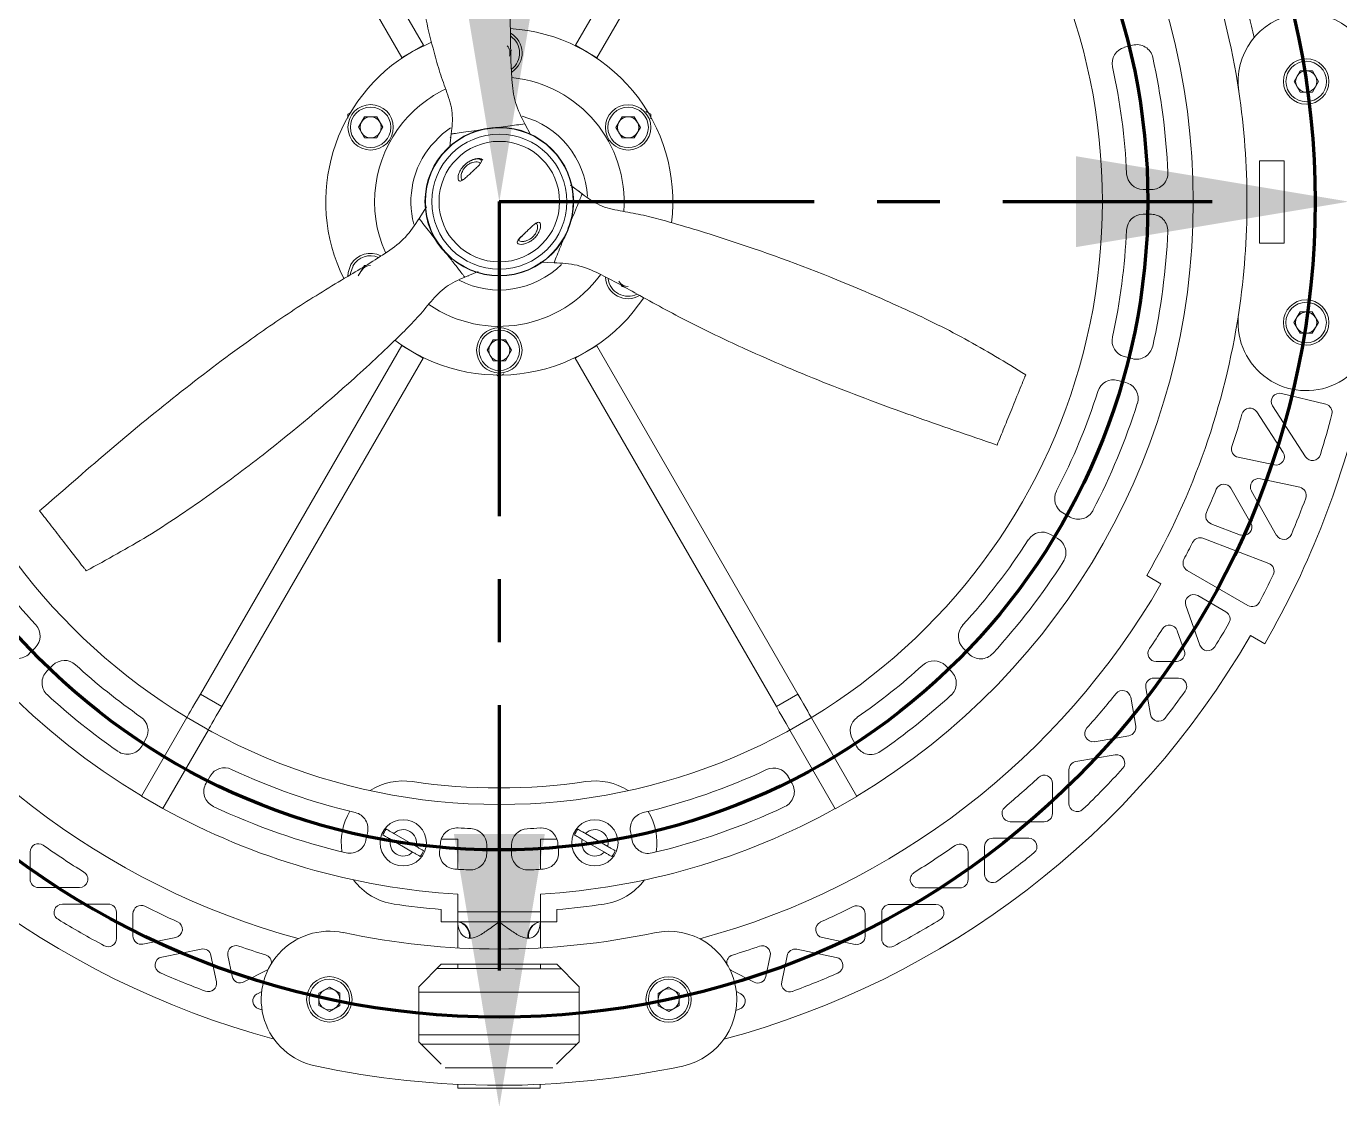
# Model space of a CAD drawing. Header units: millimetres. Extents: x 293 to 902, y 110 to 719.
# Drawn here: x 540.1 to 699.1, y 109.8 to 240.6 of the extents above; entities that cross this region are included whole.
import ezdxf

# ---------------------------------------------------------------- set-up
doc = ezdxf.new("R2010")
doc.units = ezdxf.units.MM
doc.linetypes.add('CENTERX2', pattern=[20.32, 12.7, -2.54, 2.54, -2.54])

msp = doc.modelspace()

# ---------------------------------------------------------------- linework, layer by layer
at = {"color": 7, "linetype": 'Continuous', "lineweight": 15}
for p, q in [((563.86, 280.56), (588.21, 238.35)), ((630.99, 280.53), (606.61, 238.34)), ((561.26, 279.06), (585.61, 236.85)), ((633.59, 279.03), (609.21, 236.84)), ((589.2, 238.74), (586.91, 237.6)), ((585.61, 236.85), (588.21, 238.35)), ((588.21, 238.35), (588.24, 238.3)), ((598.85, 237.74), (598.79, 237.53)), ((606.61, 238.34), (606.58, 238.29)), ((606.61, 238.34), (609.21, 236.84)), ((673.06, 238.1), (674.03, 238.35)), ((585.61, 236.85), (585.64, 236.8)), ((609.21, 236.84), (609.18, 236.79)), ((693.6, 233.97), (694.34, 235.24)), ((693.6, 233.97), (694.33, 232.68)), ((695.81, 235.24), (694.34, 235.24)), ((695.81, 235.24), (696.55, 233.96)), ((696.55, 233.96), (695.81, 232.68)), ((694.33, 232.68), (695.81, 232.68)), ((579.42, 230.21), (579.07, 230)), ((579.07, 230), (579.07, 229.51)), ((581.08, 229.69), (580.34, 228.41)), ((581.08, 229.69), (582.56, 229.69)), ((582.56, 229.69), (583.3, 228.41)), ((612.26, 229.68), (611.52, 228.4)), ((612.26, 229.68), (613.73, 229.68)), ((613.73, 229.68), (614.47, 228.4)), ((615.75, 229.45), (615.75, 229.99)), ((581.08, 227.13), (580.34, 228.41)), ((582.56, 227.13), (583.3, 228.41)), ((591.58, 227.61), (591.4, 226.1)), ((601.18, 227.53), (600.49, 228.83)), ((612.26, 227.12), (611.52, 228.4)), ((613.73, 227.12), (614.47, 228.4)), ((581.08, 227.13), (582.56, 227.13)), ((591.54, 227.28), (591.47, 227.12)), ((612.26, 227.12), (613.73, 227.12)), ((689.4, 214.37), (689.4, 224.37)), ((689.4, 224.37), (692.4, 224.37)), ((692.4, 224.37), (692.4, 214.37)), ((607.41, 220.35), (606.02, 221.39)), ((607.15, 220.55), (607.05, 220.68)), ((675.32, 220.88), (676.33, 220.88)), ((588.58, 218.78), (587.7, 217.37)), ((675.32, 217.88), (676.32, 217.88)), ((692.4, 214.37), (689.4, 214.37)), ((581.07, 211.69), (580.33, 210.41)), ((581.07, 211.69), (581.27, 211.69)), ((602.34, 212.08), (604.02, 212.02)), ((593.22, 210.26), (594.82, 210.96)), ((593.52, 210.4), (593.69, 210.41)), ((612.25, 209.12), (612.15, 209.29)), ((612.25, 209.12), (612.46, 209.12)), ((693.58, 204.77), (694.32, 206.05)), ((695.8, 206.05), (694.32, 206.05)), ((695.8, 206.05), (696.54, 204.77)), ((693.58, 204.77), (694.32, 203.49)), ((696.54, 204.77), (695.8, 203.49)), ((561.22, 159.79), (585.6, 201.98)), ((585.6, 201.98), (585.62, 202.02)), ((588.19, 200.47), (585.6, 201.98)), ((596.66, 202.69), (595.92, 201.41)), ((596.66, 202.69), (598.13, 202.69)), ((598.13, 202.69), (598.87, 201.41)), ((609.19, 201.97), (606.6, 200.47)), ((609.19, 201.97), (609.17, 202.01)), ((633.54, 159.76), (609.19, 201.97)), ((694.32, 203.49), (695.8, 203.49)), ((563.81, 158.28), (588.19, 200.47)), ((588.19, 200.47), (588.22, 200.52)), ((596.66, 200.13), (595.92, 201.41)), ((598.13, 200.13), (598.87, 201.41)), ((606.6, 200.47), (606.57, 200.51)), ((630.94, 158.26), (606.6, 200.47)), ((673.05, 200.66), (674.02, 200.4)), ((596.66, 200.13), (598.13, 200.13)), ((597.39, 198.23), (597.93, 198.54)), ((672.27, 197.76), (673.24, 197.5)), ((697.43, 194.88), (692.08, 196.19)), ((691, 194.68), (694.99, 188.52)), ((689.09, 193.95), (692.27, 189.05)), ((691.22, 187.53), (686.82, 188.47)), ((685.96, 184.7), (688.36, 180.47)), ((694.28, 184.83), (689.52, 185.84)), ((688.44, 184.37), (691.49, 179)), ((665.62, 181.72), (666.49, 181.22)), ((687.13, 179.04), (683.54, 180.41)), ((664.12, 179.12), (664.99, 178.62)), ((690.53, 175.6), (682.56, 178.65)), ((675.76, 174.13), (677.49, 173.13)), ((688.02, 170.51), (680.65, 174.76)), ((685.35, 169.74), (681.94, 171.71)), ((680.5, 170.51), (682.2, 165.7)), ((679.46, 167.46), (680.31, 165.06)), ((541.22, 165.39), (540.51, 164.68)), ((653.54, 165.35), (654.25, 164.64)), ((688.31, 166.87), (690.05, 165.87)), ((543.34, 163.27), (542.63, 162.56)), ((651.42, 163.23), (652.13, 162.52)), ((679.37, 163.72), (676.91, 163.72)), ((679.6, 161.72), (676.64, 161.72)), ((563.81, 158.28), (561.22, 159.79)), ((633.54, 159.76), (630.94, 158.26)), ((673.82, 159.39), (674.43, 155.9)), ((675.65, 160.55), (676.21, 157.32)), ((554.07, 147.43), (559.58, 156.95)), ((562.18, 155.45), (559.58, 156.95)), ((635.18, 156.92), (632.58, 155.42)), ((640.67, 147.39), (635.18, 156.92)), ((554.61, 154.36), (554.11, 153.49)), ((556.67, 145.93), (562.18, 155.45)), ((638.07, 145.9), (632.58, 155.42)), ((640.14, 154.33), (640.64, 153.46)), ((673.61, 154.74), (669.44, 154.02)), ((671.94, 152.42), (667.18, 151.6)), ((562.41, 149.86), (561.91, 148.99)), ((632.34, 149.83), (632.84, 148.96)), ((666.35, 150.62), (666.35, 146.55)), ((664.35, 148.96), (664.35, 145.33)), ((556.67, 145.93), (554.07, 147.43)), ((640.67, 147.39), (638.07, 145.9)), ((663.35, 144.33), (659.25, 144.33)), ((586.91, 140.65), (584.23, 142.2)), ((584.63, 142.9), (587.31, 141.35)), ((590.37, 142.22), (590.37, 142.21)), ((590.37, 142.21), (592.37, 142.21)), ((592.37, 138.56), (592.37, 142.21)), ((604.37, 142.2), (602.37, 142.21)), ((602.37, 138.56), (602.37, 142.21)), ((604.37, 142.21), (604.37, 142.2)), ((610.12, 140.64), (607.43, 142.19)), ((607.83, 142.89), (610.52, 141.34)), ((661.48, 142.33), (657.14, 142.33)), ((540.61, 140.68), (540.6, 137.36)), ((595.87, 141.49), (595.87, 140.49)), ((598.87, 141.49), (598.87, 140.48)), ((654.14, 140.63), (654.14, 137.32)), ((656.14, 141.34), (656.14, 137.96)), ((541.6, 136.36), (546.6, 136.36)), ((592.37, 133.41), (592.37, 135.56)), ((602.37, 135.55), (602.37, 133.41)), ((653.13, 136.32), (648.14, 136.32)), ((544.51, 134.36), (550.06, 134.36)), ((590.37, 132.21), (590.37, 133.7)), ((604.37, 132.2), (604.37, 133.69)), ((650.22, 134.32), (644.68, 134.32)), ((551.06, 133.36), (551.06, 130.19)), ((553.06, 133.19), (553.06, 130.49)), ((590.37, 132.21), (592.37, 132.21)), ((592.37, 133.41), (592.37, 132.21)), ((602.37, 133.41), (592.37, 133.41)), ((592.37, 132.21), (592.37, 129.05)), ((592.47, 132.21), (592.37, 132.21)), ((597.37, 132.21), (592.47, 132.21)), ((602.27, 132.21), (597.37, 132.21)), ((602.37, 132.21), (602.27, 132.21)), ((602.37, 133.41), (602.37, 132.21)), ((602.37, 129.04), (602.37, 132.21)), ((602.37, 132.21), (604.37, 132.2)), ((641.68, 133.16), (641.68, 130.46)), ((643.68, 133.32), (643.68, 130.16)), ((554.26, 129.51), (558.24, 130.32)), ((556.54, 127.94), (561.32, 128.91)), ((638.19, 127.9), (633.41, 128.88)), ((640.48, 129.48), (636.5, 130.29)), ((562.5, 128.13), (563.15, 124.95)), ((564.54, 128.13), (565.06, 125.61)), ((630.19, 128.1), (629.67, 125.59)), ((632.23, 128.1), (631.58, 124.92)), ((566.49, 124.92), (569.27, 126.35)), ((569.42, 126.44), (569.27, 126.35)), ((587.66, 124.35), (590.38, 127.07)), ((590.38, 127.07), (604.35, 127.06)), ((592.37, 127.07), (592.37, 126.54)), ((602.37, 126.53), (602.37, 127.06)), ((604.35, 127.06), (607.07, 124.35)), ((625.31, 126.42), (625.46, 126.33)), ((628.24, 124.9), (625.46, 126.33)), ((575.55, 123.56), (576.83, 124.3)), ((578.11, 123.56), (576.83, 124.3)), ((587.66, 124.35), (587.66, 117.68)), ((607.07, 117.67), (607.07, 124.35)), ((616.61, 123.53), (617.88, 124.29)), ((619.17, 123.56), (617.88, 124.29)), ((568.11, 123.5), (568.64, 123.78)), ((575.55, 122.09), (575.55, 123.56)), ((578.11, 122.08), (578.11, 123.56)), ((616.62, 122.05), (616.61, 123.53)), ((619.18, 122.08), (619.17, 123.56)), ((626.62, 123.48), (626.09, 123.75)), ((575.55, 122.09), (576.83, 121.35)), ((578.11, 122.08), (576.83, 121.35)), ((616.62, 122.05), (617.91, 121.33)), ((619.18, 122.08), (617.91, 121.33)), ((587.66, 117.68), (590.38, 114.97)), ((604.34, 114.96), (607.07, 117.67)), ((592.36, 112.53), (592.36, 112.08)), ((602.36, 112.08), (602.36, 112.52))]:
    msp.add_line(p, q, dxfattribs=at)
at = {"color": 1, "linetype": 'CENTERX2', "lineweight": 158, "ltscale": 3}
for q in [(597.4, 126.32), (683.7, 219.41)]:
    msp.add_line((597.4, 219.41), q, dxfattribs=at)
at = {"color": 7, "linetype": 'Continuous', "lineweight": 15, "flags": 128}
for points in [[(591.51, 228.34), (590.53, 227.61), (589.14, 226.2)], [(579.43, 211.79), (579.09, 210.84), (579.06, 210.39)], [(579.69, 211.64), (579.38, 210.73), (579.37, 210.56)], [(559.59, 156.97), (559.61, 157), (559.69, 157.15), (559.83, 157.39), (560.02, 157.73), (560.26, 158.14), (560.55, 158.63), (560.87, 159.18), (561.22, 159.79)], [(635.17, 156.94), (635.15, 156.97), (635.06, 157.12), (634.92, 157.36), (634.73, 157.7), (634.49, 158.11), (634.21, 158.6), (633.89, 159.15), (633.54, 159.76)], [(562.18, 155.47), (562.2, 155.5), (562.29, 155.65), (562.43, 155.89), (562.62, 156.22), (562.86, 156.64), (563.14, 157.13), (563.46, 157.68), (563.81, 158.28)], [(632.57, 155.44), (632.55, 155.47), (632.46, 155.62), (632.32, 155.86), (632.13, 156.2), (631.89, 156.61), (631.61, 157.1), (631.29, 157.65), (630.94, 158.26)], [(600.94, 130.21), (600.93, 130.21), (600.92, 130.21), (600.91, 130.21), (600.9, 130.21), (600.89, 130.21), (600.88, 130.21), (600.88, 130.21), (600.87, 130.21)], [(597.37, 126.54), (595.4, 126.54), (593.5, 126.54), (591.73, 126.54), (590.16, 126.54), (589.78, 126.54)], [(604.94, 126.53), (604.57, 126.53), (603, 126.53), (601.23, 126.53), (599.33, 126.53), (597.37, 126.54)], [(607.07, 123.68), (606.2, 123.68), (604.51, 123.68), (602.63, 123.68), (600.58, 123.68), (598.45, 123.68), (596.28, 123.68), (594.14, 123.68), (592.1, 123.68), (590.21, 123.68), (588.53, 123.68), (587.66, 123.68)], [(568.28, 121.65), (568.64, 121.55), (568.68, 121.53)], [(626.45, 121.63), (626.09, 121.52), (626.04, 121.51)], [(587.66, 118.54), (588.53, 118.54), (590.21, 118.54), (592.1, 118.54), (594.14, 118.54), (596.28, 118.54), (598.45, 118.54), (600.58, 118.53), (602.62, 118.53), (604.51, 118.53), (606.19, 118.53), (607.07, 118.53)], [(607.07, 118.53), (606.19, 118.53), (604.51, 118.53), (602.62, 118.53), (600.58, 118.53), (598.45, 118.54), (596.28, 118.54), (594.14, 118.54), (592.1, 118.54), (590.21, 118.54), (588.53, 118.54), (587.66, 118.54)], [(587.87, 117.4), (588.53, 117.4), (590.21, 117.39), (592.1, 117.39), (594.14, 117.39), (596.28, 117.39), (598.45, 117.39), (600.58, 117.39), (602.62, 117.39), (604.51, 117.39), (606.19, 117.39), (606.82, 117.39)], [(590.86, 114.54), (591.73, 114.54), (593.5, 114.54), (595.39, 114.54), (597.36, 114.54), (599.33, 114.53), (601.23, 114.53), (602.99, 114.53), (603.86, 114.53)], [(597.36, 112.08), (596.01, 112.08), (594.76, 112.08), (593.71, 112.08), (592.92, 112.08), (592.46, 112.08), (592.36, 112.08)], [(602.36, 112.08), (602.25, 112.08), (601.8, 112.08), (601.01, 112.08), (599.96, 112.08), (598.71, 112.08), (597.36, 112.08)]]:
    msp.add_lwpolyline(points, dxfattribs=at)
at = {"color": 4, "lineweight": 100}
msp.add_circle((597.4, 219.41), 98.75, dxfattribs=at)
at = {"color": 6, "lineweight": 100}
msp.add_circle((597.4, 219.41), 78.5, dxfattribs=at)
at = {"color": 7, "linetype": 'Continuous', "lineweight": 15}
for centre, radius in [((597.4, 219.41), 73), ((695.07, 233.96), 2.75), ((695.07, 233.96), 2.45), ((581.82, 228.41), 2.75), ((581.82, 228.41), 2.45), ((612.99, 228.4), 2.75), ((612.99, 228.4), 2.45), ((597.4, 219.41), 9), ((597.4, 219.41), 8.95), ((597.4, 219.41), 8.18), ((597.4, 219.41), 7.3), ((695.06, 204.77), 2.75), ((695.06, 204.77), 2.45), ((597.4, 201.41), 2.75), ((597.4, 201.41), 2.45), ((585.77, 141.77), 2.8), ((608.97, 141.77), 2.8), ((576.83, 122.82), 2.75), ((576.83, 122.82), 2.45), ((617.89, 122.81), 2.75), ((617.89, 122.81), 2.45)]:
    msp.add_circle(centre, radius, dxfattribs=at)
for centre, radius, start, end in [((597.4, 219.41), 84, 121, 238.9536), ((597.4, 219.41), 84, 301, 58.9536), ((597.4, 219.41), 90.5, 8.4768, 29.9768), ((695.07, 233.96), 8.25, 8.4768, 188.4768), ((597.4, 219.41), 93.5, 12.2722, 13.9796), ((597.4, 219.41), 21, 353.0097, 86.3856), ((597.41, 237.41), 2.75, 302.923, 60.5556), ((597.41, 237.41), 2.45, 306.8104, 56.0656), ((597.4, 219.41), 21, 119.9768, 206.3467), ((597.41, 237.41), 1.28, 343.1384, 43.1384), ((673.58, 236.16), 2, 104.9768, 192.405), ((674.55, 236.42), 2, 12.4376, 104.9768), ((597.4, 219.41), 76, 2.5487, 12.405), ((597.4, 219.41), 81, 2.5161, 12.4376), ((597.4, 219.41), 15.1, 355.5511, 84.1742), ((695.07, 233.96), 1.28, 149.9768, 209.9768), ((695.07, 233.96), 1.28, 89.9768, 149.9768), ((695.07, 233.96), 1.28, 29.9768, 89.9768), ((695.07, 233.96), 1.28, 329.9768, 29.9768), ((597.4, 219.41), 15.1, 115.5351, 140.5779), ((597.4, 219.41), 90.5, 351.4768, 8.4768), ((695.07, 233.96), 1.28, 209.9768, 269.9768), ((695.07, 233.96), 1.28, 269.9768, 329.9768), ((581.82, 228.41), 1.28, 149.9768, 209.9768), ((581.82, 228.41), 1.28, 89.9768, 149.9768), ((581.82, 228.41), 1.28, 29.9768, 89.9768), ((597.4, 219.41), 15.1, 140.5779, 204.1444), ((581.82, 228.41), 1.28, 329.9768, 29.9768), ((597.4, 219.41), 10.7, 3.2514, 75.0593), ((612.99, 228.4), 1.28, 149.9768, 209.9768), ((612.99, 228.4), 1.28, 89.9768, 149.9768), ((612.99, 228.4), 1.28, 29.9768, 89.9768), ((612.99, 228.4), 1.28, 329.9768, 29.9768), ((581.82, 228.41), 1.28, 209.9768, 269.9768), ((581.82, 228.41), 1.28, 269.9768, 329.9768), ((612.99, 228.4), 1.28, 209.9768, 269.9768), ((612.99, 228.4), 1.28, 269.9768, 329.9768), ((597.4, 219.41), 10.7, 140.5779, 194.7349), ((675.33, 222.88), 2, 182.5487, 269.9768), ((676.33, 222.88), 2, 269.9768, 2.5161), ((675.32, 215.88), 2, 89.9768, 177.405), ((676.32, 215.88), 2, 357.4376, 89.9768), ((597.4, 219.41), 76, 347.5487, 357.405), ((597.4, 219.41), 81, 347.5161, 357.4376), ((581.81, 210.41), 2.75, 62.6507, 149.9768), ((581.81, 210.41), 2.45, 66.7017, 149.9768), ((581.81, 210.41), 1.28, 89.9768, 149.9768), ((597.4, 219.41), 10.7, 242.9077, 314.7798), ((597.4, 219.41), 15.1, 235.5469, 324.1525), ((612.99, 210.4), 2.75, 183.0975, 300.3093), ((612.99, 210.4), 2.45, 187.22, 296.1437), ((612.99, 210.4), 1.28, 209.9768, 269.9768), ((597.4, 219.41), 21, 233.0277, 326.3691), ((597.4, 219.41), 90.5, 329.9768, 351.4768), ((695.06, 204.77), 8.25, 171.4768, 351.4768), ((695.06, 204.77), 1.28, 149.9768, 209.9768), ((695.06, 204.77), 1.28, 89.9768, 149.9768), ((695.06, 204.77), 1.28, 29.9768, 89.9768), ((695.06, 204.77), 1.28, 329.9768, 29.9768), ((695.06, 204.77), 1.28, 209.9768, 269.9768), ((695.06, 204.77), 1.28, 269.9768, 329.9768), ((597.4, 201.41), 1.28, 149.9768, 209.9768), ((597.4, 201.41), 1.28, 89.9768, 149.9768), ((597.4, 201.41), 1.28, 29.9768, 89.9768), ((597.4, 201.41), 1.28, 329.9768, 29.9768), ((673.57, 202.59), 2, 167.5487, 254.9768), ((597.4, 201.41), 1.28, 209.9768, 269.9768), ((597.4, 201.41), 1.28, 269.9768, 329.9768), ((674.53, 202.33), 2, 254.9768, 347.5161), ((671.75, 195.83), 2, 74.9768, 162.405), ((672.72, 195.57), 2, 342.4376, 74.9768), ((597.4, 219.41), 76, 332.5487, 342.405), ((597.4, 219.41), 107, 329.9768, 347.7441), ((691.84, 195.22), 1, 76.2237, 212.9581), ((597.4, 219.41), 81, 332.5161, 342.4376), ((688.25, 193.4), 1, 32.9581, 164.0269), ((697.2, 193.91), 1, 345.6674, 76.2237), ((597.4, 219.41), 93.5, 341.5141, 344.0269), ((597.4, 219.41), 104, 342.8682, 345.6674), ((687.03, 189.44), 1, 161.5141, 257.9581), ((691.43, 188.51), 1, 257.9581, 32.9581), ((695.83, 189.07), 1, 212.9581, 342.8682), ((597.4, 219.41), 93.5, 336.2492, 338.1328), ((685.1, 184.21), 0.991, 29.5332, 158.1328), ((689.31, 184.87), 1, 77.9581, 209.5332), ((694.07, 183.85), 1, 339.8058, 77.9581), ((666.62, 183.45), 2, 152.5487, 239.9768), ((597.4, 219.41), 104, 337.2015, 339.8058), ((667.49, 182.95), 2, 239.9768, 332.5161), ((683.9, 181.35), 1, 156.2492, 249.0927), ((687.49, 179.98), 1, 249.0927, 29.5332), ((597.4, 219.41), 76, 212.5487, 222.405), ((597.4, 219.41), 76, 317.5487, 327.405), ((663.12, 177.39), 2, 59.9768, 147.405), ((663.98, 176.89), 2, 327.4376, 59.9768), ((597.4, 219.41), 93.5, 332.4028, 333.8177), ((682.21, 177.71), 1, 69.0927, 153.8177), ((692.36, 179.5), 1, 209.5332, 337.2015), ((597.4, 219.41), 81, 317.5161, 327.4376), ((681.15, 175.63), 1, 152.4028, 239.9768), ((690.18, 174.67), 1, 334.2541, 69.0927), ((597.4, 219.41), 104, 332.2025, 334.2541), ((597.4, 219.41), 92.5, 209.9768, 254.748), ((597.4, 219.41), 92.5, 285.2056, 329.9768), ((681.44, 170.84), 1, 59.9768, 199.5403), ((688.52, 171.37), 1, 239.9768, 332.2025), ((684.85, 168.87), 1, 329.9768, 59.9768), ((597.4, 219.41), 105, 209.9768, 254.9464), ((539.81, 166.81), 2, 314.9768, 42.405), ((654.96, 166.76), 2, 137.5487, 224.9768), ((597.4, 219.41), 95.5, 325.4813, 327.1966), ((678.51, 167.13), 1, 19.5403, 147.1966), ((597.4, 219.41), 102, 328.0984, 329.9768), ((597.4, 219.41), 105, 285.0073, 329.9768), ((683.15, 166.03), 1, 199.5403, 328.0984), ((539.1, 166.1), 2, 222.4376, 314.9768), ((544.76, 161.86), 2, 47.5487, 134.9768), ((650, 161.81), 2, 44.9768, 132.405), ((655.66, 166.05), 2, 224.9768, 317.5161), ((676.91, 164.72), 1, 145.4813, 269.9768), ((679.37, 164.72), 1, 269.9768, 19.5403), ((544.05, 161.15), 2, 134.9768, 227.5161), ((597.4, 219.41), 76, 227.5487, 235.1966), ((597.4, 219.41), 76, 304.757, 312.405), ((650.71, 161.1), 2, 312.4376, 44.9768), ((676.64, 160.72), 1, 89.9768, 189.7995), ((679.6, 160.72), 1, 324.4761, 89.9768), ((597.4, 219.41), 81, 227.5161, 235.2573), ((597.4, 219.41), 81, 304.6964, 312.4376), ((597.4, 219.41), 95.5, 318.1362, 321.4162), ((672.84, 159.22), 1, 9.7995, 141.4162), ((597.4, 219.41), 102, 322.1882, 324.4761), ((552.88, 155.36), 2, 329.9768, 55.1966), ((641.87, 155.32), 2, 124.757, 209.9768), ((673.44, 155.73), 1, 279.7995, 9.7995), ((677.2, 157.49), 1, 189.7995, 322.1882), ((669.27, 155.01), 1, 138.1362, 279.7995), ((552.38, 154.49), 2, 235.2573, 329.9768), ((642.37, 154.46), 2, 209.9768, 304.6964), ((667.35, 150.62), 1, 99.7995, 179.9768), ((672.11, 151.44), 1, 317.7041, 99.7995), ((564.14, 148.86), 2, 64.757, 149.9768), ((597.4, 219.41), 76, 244.757, 256.7302), ((597.4, 219.41), 76, 283.2235, 295.1966), ((630.61, 148.83), 2, 29.9768, 115.1966), ((597.4, 219.41), 95.5, 309.8609, 313.1086), ((663.35, 148.96), 1, 359.9768, 133.1086), ((597.4, 219.41), 102, 313.8307, 317.7041), ((563.64, 147.99), 2, 149.9768, 244.6964), ((585.77, 141.77), 7.5, 81.4768, 122.4153), ((597.4, 219.41), 71, 261.4768, 278.4768), ((608.97, 141.77), 7.5, 57.5384, 98.4768), ((631.11, 147.96), 2, 295.2573, 29.9768), ((667.35, 146.55), 1, 179.9768, 313.8307), ((597.4, 219.41), 84, 241, 266.5644), ((597.4, 219.41), 81, 244.6964, 256.7603), ((585.77, 141.77), 7.5, 149.4033, 188.3869), ((579.5, 143.49), 2, 344.6956, 76.7302), ((597.4, 219.41), 84, 273.3893, 298.9536), ((615.25, 143.48), 2, 103.2235, 195.2581), ((608.97, 141.77), 7.5, 351.5668, 30.5504), ((597.4, 219.41), 81, 283.1934, 295.2573), ((659.25, 145.33), 1, 129.8609, 269.9768), ((663.35, 145.33), 1, 269.9768, 359.9768), ((585.77, 141.77), 2.64, 141.2595, 158.6941), ((585.77, 141.77), 1.6, 344.4543, 135.4993), ((592.27, 141.58), 2, 86.2235, 178.2581), ((597.4, 219.41), 76, 266.2235, 267.405), ((593.87, 141.49), 2, 359.9768, 87.405), ((600.87, 141.48), 2, 92.5487, 179.9768), ((597.4, 219.41), 76, 272.5487, 273.7302), ((602.48, 141.57), 2, 1.6956, 93.7302), ((608.97, 141.77), 2.64, 141.2595, 158.6941), ((608.97, 141.77), 1.6, 344.4543, 135.4993), ((541.61, 140.67), 1, 54.6752, 179.9768), ((579.31, 142.51), 2, 256.7603, 353.5266), ((585.77, 141.77), 4.5, 164.6956, 173.5266), ((585.77, 141.77), 1.6, 164.4543, 315.4993), ((585.77, 141.77), 4.5, 349.4271, 358.2581), ((608.97, 141.77), 4.5, 181.6956, 190.5266), ((608.97, 141.77), 1.6, 164.4543, 315.4993), ((608.97, 141.77), 4.5, 6.4271, 15.2581), ((615.43, 142.49), 2, 186.4271, 283.1934), ((653.14, 140.63), 1, 359.9768, 125.2785), ((657.14, 141.33), 1, 89.9768, 179.9768), ((661.48, 141.33), 1, 309.3745, 89.9768), ((597.4, 219.41), 95.5, 234.6752, 238.2351), ((585.77, 141.77), 2.64, 321.2595, 338.6941), ((592.16, 140.58), 2, 169.4271, 266.1934), ((593.87, 140.49), 2, 267.4376, 359.9768), ((600.87, 140.48), 2, 179.9768, 272.5161), ((602.58, 140.58), 2, 273.7603, 10.5266), ((608.97, 141.77), 2.64, 321.2595, 338.6941), ((597.4, 219.41), 95.5, 301.7186, 305.2785), ((597.4, 219.41), 102, 306.2572, 309.3745), ((597.4, 219.41), 81, 266.1934, 267.4376), ((597.4, 219.41), 81, 272.5161, 273.7603), ((541.6, 137.36), 1, 179.9768, 269.9768), ((546.6, 137.36), 1, 269.9768, 58.2351), ((585.77, 141.77), 7.5, 216.8138, 261.4768), ((608.97, 141.77), 7.5, 278.4768, 323.1399), ((648.14, 137.32), 1, 121.7186, 269.9768), ((653.14, 137.32), 1, 269.9768, 359.9768), ((657.14, 137.96), 1, 179.9768, 306.2572), ((544.51, 133.36), 1, 89.9768, 238.4222), ((550.06, 133.36), 1, 359.9768, 89.9768), ((554.06, 133.19), 1, 63.3088, 179.9768), ((597.4, 219.41), 95.5, 243.3088, 245.9256), ((597.4, 219.41), 86, 261.4768, 265.3081), ((597.4, 219.41), 86, 274.6456, 278.4768), ((597.4, 219.41), 95.5, 294.0281, 296.6449), ((640.68, 133.16), 1, 359.9768, 116.6449), ((644.68, 133.32), 1, 89.9768, 179.9768), ((650.22, 133.32), 1, 301.5314, 89.9768), ((597.4, 219.41), 102, 238.4222, 242.0446), ((558.04, 131.3), 1, 281.504, 65.9256), ((592.02, 130.45), 1.79, 352.1053, 78.9236), ((592.1, 130.47), 1.78, 351.7492, 78.1772), ((602.63, 130.46), 1.78, 101.7767, 188.2044), ((602.71, 130.45), 1.79, 101.0305, 187.8477), ((636.7, 131.27), 1, 114.0281, 258.4497), ((597.4, 219.41), 102, 297.9091, 301.5314), ((554.06, 130.49), 1, 179.9768, 281.504), ((576.83, 122.82), 8.25, 77.9768, 257.9768), ((597.4, 219.41), 90.5, 257.9768, 281.9768), ((617.89, 122.81), 8.25, 281.9768, 101.9768), ((640.68, 130.46), 1, 258.4497, 359.9768), ((550.06, 130.19), 1, 242.0446, 359.9768), ((561.52, 127.93), 1, 11.504, 101.504), ((565.52, 128.33), 1, 70.7098, 191.504), ((597.4, 219.41), 95.5, 250.7098, 252.7678), ((593.81, 84.94), 45.27, 89.9292, 90.0206), ((597.4, 219.41), 95.5, 287.1858, 289.2439), ((629.21, 128.3), 1, 348.4497, 109.2439), ((633.21, 127.9), 1, 78.4497, 168.4497), ((644.68, 130.15), 1, 179.9768, 297.9091), ((556.74, 126.96), 1, 101.504, 246.2585), ((568.82, 127.24), 1, 355.26, 72.7678), ((625.92, 127.22), 1, 107.1858, 184.6937), ((637.99, 126.92), 1, 293.6951, 78.4497), ((597.4, 219.41), 102, 246.2585, 249.5829), ((566.04, 125.81), 1, 191.504, 297.1987), ((597.4, 219.41), 102, 290.3707, 293.6951), ((562.17, 124.75), 1, 249.5829, 11.504), ((576.83, 122.82), 1.28, 59.9768, 119.9768), ((617.89, 122.81), 1.28, 60.7128, 120.7128), ((628.69, 125.79), 1, 242.7549, 348.4497), ((632.56, 124.72), 1, 168.4497, 290.3707), ((568.56, 122.61), 1, 117.1987, 253.4089), ((576.83, 122.82), 1.28, 119.9768, 179.9768), ((576.83, 122.82), 1.28, 179.9768, 239.9768), ((576.83, 122.82), 1.28, 359.9768, 59.9768), ((576.83, 122.82), 1.28, 299.9768, 359.9768), ((617.89, 122.81), 1.28, 120.7128, 180.7128), ((617.89, 122.81), 1.28, 180.7128, 240.7128), ((617.89, 122.81), 1.28, 0.7128, 60.7128), ((617.89, 122.81), 1.28, 300.7128, 0.7128), ((626.16, 122.59), 1, 286.5447, 62.7549), ((576.83, 122.82), 1.28, 239.9768, 299.9768), ((617.89, 122.81), 1.28, 240.7128, 300.7128), ((597.4, 219.41), 107, 257.9768, 281.9768)]:
    msp.add_arc(centre, radius, start, end, dxfattribs=at)
for points, knots in [([(592.79, 286.32), (593.5, 282.76), (594.91, 275.65), (596.71, 264.93), (597.91, 255.39), (598.58, 247.01), (598.73, 241.27), (598.78, 237), (598.89, 234.19), (599.21, 231.36), (600.07, 229.67), (600.49, 228.83)], [0, 0, 0, 0, 0.186679, 0.373326, 0.559892, 0.682822, 0.805943, 0.854499, 0.903131, 0.951576, 1, 1, 1, 1]), ([(591.58, 227.61), (591.67, 228.46), (591.87, 230.16), (591.07, 232.64), (590.18, 235.03), (589.01, 239.27), (587.13, 247.39), (585.33, 257.57), (584.11, 267.99), (583.48, 276.52), (583.62, 282.22), (583.7, 285.07)], [0, 0, 0, 0, 0.0436724, 0.0876132, 0.1317154, 0.1756772, 0.3136913, 0.5603168, 0.7070272, 0.853452, 1, 1, 1, 1]), ([(615.75, 229.99), (615.63, 230.05), (615.44, 230.17), (615.23, 230.28), (615.15, 230.33)], [0, 0, 0, 0, 0.591104, 1, 1, 1, 1]), ([(600.49, 228.83), (599.84, 228.74), (598.53, 228.56), (596.46, 228.28), (594.73, 228.04), (593.45, 227.86), (592.48, 227.73), (591.96, 227.66), (591.75, 227.63), (591.64, 227.61), (591.6, 227.61), (591.58, 227.61)], [0, 0, 0, 0, 0.2779928, 0.5535322, 0.6880211, 0.8143765, 0.913183, 0.9527239, 0.9743327, 0.986335, 1, 1, 1, 1]), ([(595.13, 224.5), (595.15, 224.48), (595.24, 224.4), (595.23, 224.21), (595.01, 223.9), (594.66, 223.54), (594.23, 223.14), (593.78, 222.71), (593.35, 222.32), (592.99, 222.02), (592.71, 221.88), (592.52, 221.91), (592.41, 222.1), (592.39, 222.44), (592.53, 222.96), (592.85, 223.49), (593.26, 223.94), (593.71, 224.26), (594.16, 224.48), (594.6, 224.59), (594.94, 224.59), (595.08, 224.53), (595.13, 224.5)], [0, 0, 0, 0, 0.024501, 0.082023, 0.133948, 0.184392, 0.236394, 0.289426, 0.342191, 0.394005, 0.444066, 0.493218, 0.532765, 0.593433, 0.654807, 0.714182, 0.765213, 0.81055, 0.856246, 0.906673, 0.963593, 1, 1, 1, 1]), ([(595.1, 224.05), (595.08, 224.07), (595.03, 224.13), (594.86, 224.21), (594.57, 224.24), (594.18, 224.18), (593.79, 224.02), (593.42, 223.76), (593.08, 223.38), (592.93, 223.09), (592.81, 222.78), (592.75, 222.47), (592.79, 222.17), (592.87, 222.07), (592.89, 222.04)], [0, 0, 0, 0, 0.042686, 0.114335, 0.225877, 0.32323, 0.40974, 0.494182, 0.58896, 0.696798, 0.701226, 0.820037, 0.939209, 1, 1, 1, 1]), ([(595.4, 224.44), (595.37, 224.47), (595.28, 224.57), (594.98, 224.64), (594.51, 224.61), (593.96, 224.43), (593.63, 224.2), (593.5, 224.11)], [0, 0, 0, 0, 0.077338, 0.262497, 0.55281, 0.823766, 1, 1, 1, 1]), ([(593.5, 224.11), (593.46, 224.08), (593.3, 223.98), (593.17, 223.83), (593.07, 223.72)], [0, 0, 0, 0, 0.27931, 1, 1, 1, 1]), ([(607.41, 220.35), (608.1, 219.85), (609.48, 218.82), (612.02, 218.28), (614.54, 217.86), (618.8, 216.75), (626.77, 214.31), (636.49, 210.78), (646.12, 206.63), (653.83, 202.91), (658.69, 199.94), (661.12, 198.45)], [0, 0, 0, 0, 0.043672, 0.087613, 0.131715, 0.175677, 0.313691, 0.560317, 0.707027, 0.853452, 1, 1, 1, 1]), ([(541.76, 181.96), (544.49, 184.35), (549.94, 189.13), (558.33, 196.04), (565.99, 201.86), (572.91, 206.63), (577.81, 209.63), (581.48, 211.81), (583.86, 213.3), (586.15, 215), (587.18, 216.58), (587.7, 217.37)], [0, 0, 0, 0, 0.186679, 0.373326, 0.559892, 0.682822, 0.805944, 0.854499, 0.903131, 0.951576, 1, 1, 1, 1]), ([(601.59, 214.94), (601.57, 214.92), (601.41, 214.78), (601.1, 214.56), (600.65, 214.34), (600.21, 214.22), (599.81, 214.23), (599.57, 214.36), (599.57, 214.61), (599.79, 214.92), (600.14, 215.27), (600.55, 215.65), (600.97, 216.05), (601.38, 216.44), (601.76, 216.76), (602.06, 216.93), (602.27, 216.92), (602.4, 216.73), (602.42, 216.37), (602.27, 215.87), (601.98, 215.35), (601.71, 215.06), (601.59, 214.94)], [0, 0, 0, 0, 0.007976, 0.053352, 0.099015, 0.149369, 0.206214, 0.266873, 0.324476, 0.376457, 0.426899, 0.478884, 0.524041, 0.576628, 0.628505, 0.678893, 0.728004, 0.779095, 0.835694, 0.897237, 0.956715, 1, 1, 1, 1]), ([(601.43, 215.12), (601.52, 215.22), (601.73, 215.44), (601.88, 215.72), (601.99, 216.03), (602.05, 216.34), (602.02, 216.65), (601.94, 216.74), (601.91, 216.77)], [0, 0, 0, 0, 0.16415, 0.362918, 0.394026, 0.63719, 0.863999, 1, 1, 1, 1]), ([(599.74, 214.72), (599.74, 214.72), (599.74, 214.71), (599.75, 214.78), (599.89, 214.98), (600.16, 215.26), (600.46, 215.54), (600.65, 215.73), (600.72, 215.79)], [0, 0, 0, 0, 0.02695, 0.213066, 0.4106, 0.626756, 0.884455, 1, 1, 1, 1]), ([(599.74, 214.74), (599.79, 214.7), (599.9, 214.6), (600.24, 214.57), (600.63, 214.64), (601.02, 214.8), (601.28, 214.98), (601.41, 215.1), (601.43, 215.12)], [0, 0, 0, 0, 0.198777, 0.425112, 0.6226, 0.798219, 0.969925, 1, 1, 1, 1]), ([(657.65, 189.94), (654.22, 191.11), (647.35, 193.45), (637.17, 197.25), (628.31, 200.98), (620.71, 204.59), (615.67, 207.33), (611.94, 209.42), (609.46, 210.73), (606.85, 211.86), (604.96, 211.97), (604.02, 212.02)], [0, 0, 0, 0, 0.186679, 0.373326, 0.559892, 0.682822, 0.805944, 0.854499, 0.903131, 0.951576, 1, 1, 1, 1]), ([(593.22, 210.26), (592.43, 209.92), (590.86, 209.24), (589.11, 207.31), (587.49, 205.34), (584.4, 202.21), (578.31, 196.53), (570.39, 189.87), (561.98, 183.61), (554.9, 178.79), (549.9, 176.07), (547.39, 174.71)], [0, 0, 0, 0, 0.043672, 0.087613, 0.131715, 0.175677, 0.313691, 0.560317, 0.707027, 0.853452, 1, 1, 1, 1]), ([(597.39, 198.23), (597.28, 198.3), (597.15, 198.37), (597.02, 198.45), (597.01, 198.45)], [0, 0, 0, 0, 0.914428, 1, 1, 1, 1]), ([(657.65, 189.94), (657.93, 190.63), (658.47, 191.94), (659.43, 194.31), (660.25, 196.32), (660.8, 197.68), (661.01, 198.19), (661.08, 198.36), (661.11, 198.42), (661.12, 198.45)], [0, 0, 0, 0, 0.278773, 0.533621, 0.803876, 0.919496, 0.961357, 0.979994, 1, 1, 1, 1]), ([(541.76, 181.96), (542.22, 181.38), (543.09, 180.26), (544.65, 178.24), (545.98, 176.52), (546.88, 175.37), (547.22, 174.93), (547.34, 174.78), (547.37, 174.73), (547.39, 174.71)], [0, 0, 0, 0, 0.278774, 0.533621, 0.803876, 0.919495, 0.961357, 0.979993, 1, 1, 1, 1]), ([(583.71, 143.43), (583.73, 143.41), (583.81, 143.37), (584.02, 143.25), (584.33, 143.07), (584.54, 142.95), (584.63, 142.9)], [0, 0, 0, 0, 0.102313, 0.426693, 0.763523, 1, 1, 1, 1]), ([(606.92, 143.42), (606.94, 143.41), (607.02, 143.36), (607.23, 143.24), (607.54, 143.06), (607.75, 142.94), (607.83, 142.89)], [0, 0, 0, 0, 0.102313, 0.426693, 0.763531, 1, 1, 1, 1]), ([(584.23, 142.2), (584.14, 142.25), (583.93, 142.38), (583.62, 142.55), (583.41, 142.67), (583.33, 142.72), (583.31, 142.73)], [0, 0, 0, 0, 0.236468, 0.573306, 0.897685, 1, 1, 1, 1]), ([(607.43, 142.19), (607.35, 142.24), (607.14, 142.37), (606.83, 142.54), (606.62, 142.66), (606.54, 142.71), (606.52, 142.72)], [0, 0, 0, 0, 0.23647, 0.573301, 0.897691, 1, 1, 1, 1]), ([(587.83, 140.12), (587.81, 140.13), (587.72, 140.18), (587.51, 140.3), (587.21, 140.48), (587, 140.6), (586.91, 140.65)], [0, 0, 0, 0, 0.102313, 0.426692, 0.76352, 1, 1, 1, 1]), ([(587.31, 141.35), (587.4, 141.3), (587.61, 141.17), (587.91, 141), (588.12, 140.88), (588.21, 140.83), (588.23, 140.82)], [0, 0, 0, 0, 0.2364687, 0.5732971, 0.8976853, 1, 1, 1, 1]), ([(611.03, 140.11), (611.01, 140.13), (610.93, 140.17), (610.72, 140.29), (610.41, 140.47), (610.2, 140.59), (610.12, 140.64)], [0, 0, 0, 0, 0.102313, 0.426693, 0.763523, 1, 1, 1, 1]), ([(610.52, 141.34), (610.6, 141.29), (610.81, 141.16), (611.12, 140.99), (611.33, 140.87), (611.41, 140.82), (611.43, 140.81)], [0, 0, 0, 0, 0.236479, 0.573307, 0.897686, 1, 1, 1, 1]), ([(593.8, 130.21), (593.59, 130.25), (593.04, 130.36), (592.51, 131.14), (592.37, 131.82), (592.37, 132.21), (592.37, 132.21)], [0, 0, 0, 0, 0.213905, 0.563694, 0.996784, 1, 1, 1, 1]), ([(597.37, 132.21), (597.36, 132.2), (596.85, 131.82), (595.92, 131.14), (594.73, 130.36), (594.1, 130.25), (593.87, 130.21)], [0, 0, 0, 0, 0.00322, 0.436307, 0.786097, 1, 1, 1, 1]), ([(600.87, 130.21), (600.63, 130.25), (600, 130.36), (598.81, 131.14), (597.88, 131.82), (597.37, 132.2), (597.37, 132.21)], [0, 0, 0, 0, 0.213903, 0.563693, 0.996785, 1, 1, 1, 1]), ([(602.37, 132.21), (602.37, 132.2), (602.37, 131.82), (602.22, 131.14), (601.69, 130.36), (601.14, 130.25), (600.94, 130.21)], [0, 0, 0, 0, 0.003216, 0.436305, 0.786096, 1, 1, 1, 1])]:
    msp.add_open_spline(points, degree=3, knots=knots, dxfattribs=at)
at = {"color": 8, "linetype": 'Continuous', "lineweight": 15}
for points, knots in [([(605.69, 216.13), (605.71, 216.16), (605.87, 216.56), (606.22, 217.42), (606.7, 218.6), (607.07, 219.51), (607.27, 220), (607.35, 220.19), (607.39, 220.3), (607.41, 220.34), (607.41, 220.35)], [0, 0, 0, 0, 0.024294, 0.318204, 0.594338, 0.810271, 0.896682, 0.943907, 0.970138, 1, 1, 1, 1]), ([(587.7, 217.37), (588.1, 216.85), (588.9, 215.82), (589.95, 214.47), (590.47, 213.8)], [0, 0, 0, 0, 0.5042215, 1, 1, 1, 1]), ([(604.02, 212.02), (604.26, 212.62), (604.66, 213.6), (605.19, 214.89), (605.39, 215.38)], [0, 0, 0, 0, 0.615294, 1, 1, 1, 1]), ([(590.91, 213.24), (591.03, 213.08), (591.41, 212.58), (592.06, 211.76), (592.66, 210.99), (592.98, 210.57), (593.11, 210.4), (593.18, 210.31), (593.2, 210.28), (593.22, 210.26)], [0, 0, 0, 0, 0.17132, 0.506945, 0.769399, 0.874425, 0.931823, 0.963704, 1, 1, 1, 1])]:
    msp.add_open_spline(points, degree=3, knots=knots, dxfattribs=at)
at = {"color": 20, "lineweight": 100}
msp.add_solid([(602.91, 252.43), (591.9, 252.43), (597.4, 219.41)], dxfattribs=at)
at = {"color": 1, "lineweight": 100}
for points in [[(667.19, 224.91), (667.19, 213.9), (700.21, 219.41)], [(602.91, 142.83), (591.9, 142.83), (597.4, 109.81)]]:
    msp.add_solid(points, dxfattribs=at)

doc.saveas('drawing.dxf')
